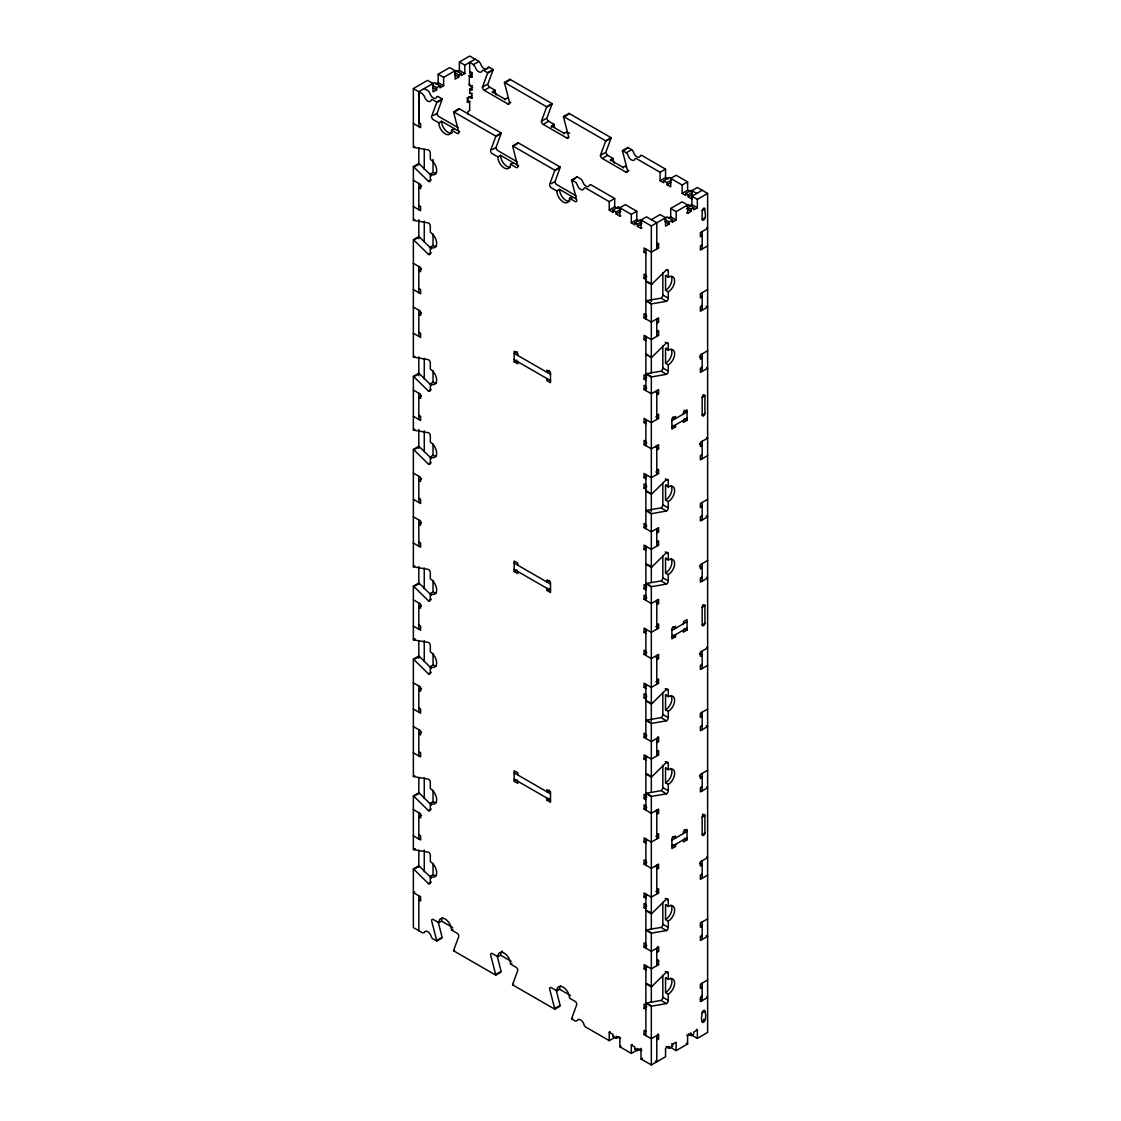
<?xml version="1.0" encoding="UTF-8"?>
<svg xmlns="http://www.w3.org/2000/svg" width="1121" height="1121" viewBox="0 0 1121 1121"><rect width="100%" height="100%" fill="white"/><g stroke="black" fill="none" stroke-linecap="round" stroke-linejoin="round"><path stroke-width="1.5" d="M431.515 878.135L419.338 866.183A2.564 1.485 60 0 0 418.82 865.79L413.369 868.943A2.564 1.485 60 0 1 413.887 869.321L428.502 883.67A2.564 1.485 60 0 0 430.324 882.633L430.324 876.328A8.996 5.185 60 0 0 436.672 872.67A8.996 5.185 60 0 0 430.324 861.657L430.324 855.365A2.564 1.485 60 0 0 428.502 852.212L413.887 849.676A2.578 1.485 60 0 1 413.369 849.466L413.369 795.91L418.82 792.757A2.564 1.485 60 0 1 419.338 793.15L431.515 805.102M413.369 795.91A2.564 1.485 60 0 1 413.887 796.302L428.502 810.651A2.564 1.485 60 0 0 430.324 809.6L430.324 803.309A8.996 5.185 60 0 0 436.672 799.637A8.996 5.185 60 0 0 430.324 788.624L430.324 782.332A2.564 1.485 60 0 0 428.502 779.179L413.887 776.657A2.578 1.485 60 0 1 413.369 776.433L413.369 659.19L418.82 656.037A2.564 1.485 60 0 1 419.338 656.43L431.515 668.382M413.369 659.19A2.564 1.485 60 0 1 413.887 659.582L428.502 673.931A2.564 1.485 60 0 0 430.324 672.88L430.324 666.589A8.996 5.185 60 0 0 436.672 662.917A8.996 5.185 60 0 0 430.324 651.904L430.324 645.612A2.564 1.485 60 0 0 428.502 642.459L413.887 639.937A2.578 1.485 60 0 1 413.369 639.713L413.369 586.157L418.82 583.018A2.564 1.485 60 0 1 419.338 583.396L431.515 595.363M413.369 586.157A2.564 1.485 60 0 1 413.887 586.549L428.502 600.898A2.564 1.485 60 0 0 430.324 599.847L430.324 593.555A8.996 5.185 60 0 0 436.672 589.884A8.996 5.185 60 0 0 430.324 578.87L430.324 572.579A2.564 1.485 60 0 0 428.502 569.426L413.887 566.904A2.578 1.485 60 0 1 413.369 566.694L413.369 449.437L418.82 446.298A2.564 1.485 60 0 1 419.338 446.676L431.515 458.629M413.369 449.437A2.564 1.485 60 0 1 413.887 449.829L428.502 464.178A2.564 1.485 60 0 0 430.324 463.127L430.324 456.836A8.996 5.185 60 0 0 436.672 453.164A8.996 5.185 60 0 0 430.324 442.15L430.324 435.859A2.564 1.485 60 0 0 428.502 432.706L413.887 430.184A2.578 1.485 60 0 1 413.369 429.974L413.369 376.404L418.82 373.265A2.564 1.485 60 0 1 419.338 373.643L431.515 385.61M413.369 376.404A2.564 1.485 60 0 1 413.887 376.796L428.502 391.145A2.564 1.485 60 0 0 430.324 390.094L430.324 383.802A8.996 5.185 60 0 0 436.672 380.131A8.996 5.185 60 0 0 430.324 369.117L430.324 362.826A2.564 1.485 60 0 0 428.502 359.687L413.887 357.151A2.578 1.485 60 0 1 413.369 356.94L413.369 239.684L418.82 236.545A2.564 1.485 60 0 1 419.338 236.923L431.515 248.89M413.369 239.684A2.564 1.485 60 0 1 413.887 240.076L428.502 254.425A2.564 1.485 60 0 0 430.324 253.374L430.324 247.082A8.996 5.185 60 0 0 436.672 243.411A8.996 5.185 60 0 0 430.324 232.397L430.324 226.106A2.564 1.485 60 0 0 428.502 222.953L413.887 220.431A2.578 1.485 60 0 1 413.369 220.22L413.369 166.651L418.82 163.512A2.564 1.485 60 0 1 419.338 163.904L431.515 175.857M413.369 166.651A2.564 1.485 60 0 1 413.887 167.043L428.502 181.392A2.564 1.485 60 0 0 430.324 180.341L430.324 174.049A8.996 5.185 60 0 0 436.672 170.378A8.996 5.185 60 0 0 430.324 159.364L430.324 153.073A2.564 1.485 60 0 0 428.502 149.934L413.887 147.397A2.578 1.499 60 0 1 413.369 147.187L413.369 88.559L427.591 80.348L433.042 83.486L433.042 91.88L436.672 89.778L436.672 87.69L432.594 85.322M454.664 72.585L458.755 74.939L458.755 77.041L455.112 79.143L455.112 70.749L443.636 77.377L443.636 85.771L440.007 87.858L440.007 85.771L434.556 82.618L418.82 91.712L418.82 122.469L420.627 123.52L420.627 127.71L413.369 123.52M436.139 97.933A5.143 2.971 60 0 0 436.658 97.121A2.564 1.485 60 0 1 438.367 96.7L442.206 98.914L436.756 102.067A2.578 1.485 60 0 1 436.672 102.614L431.557 116.542A2.564 1.485 60 0 0 433.379 119.695L438.829 122.834A8.996 5.185 60 0 0 445.177 133.847A8.996 5.185 60 0 0 451.539 130.176L454.271 128.607A8.996 5.185 60 0 1 454.243 129.251M433.379 115.491L437.008 113.403L442.122 99.475A2.578 1.485 60 0 0 442.206 98.914M510.882 102.207L507.855 103.959L484.244 90.325A2.564 1.485 60 0 1 482.422 87.186L487.537 73.257A2.578 1.485 60 0 0 487.607 72.697L493.058 69.558L489.232 67.344A2.564 1.485 60 0 0 487.523 67.75M493.058 69.558A2.578 1.485 60 0 1 492.988 70.105L487.873 84.033A2.564 1.485 60 0 0 489.681 87.186L495.132 90.325A8.996 5.185 60 0 0 496.169 94.949M451.539 130.176L456.99 133.329A2.564 1.485 60 0 0 458.811 132.278L453.697 112.436A2.564 1.485 60 0 1 453.613 111.806L459.064 108.653L501.213 132.979L495.762 136.131A2.578 1.485 60 0 1 495.678 136.692L490.564 150.606A2.564 1.485 60 0 0 492.385 153.759L497.836 156.898A8.996 5.185 60 0 0 504.184 167.912A8.996 5.185 60 0 0 510.545 164.241L513.278 162.671A8.996 5.185 60 0 1 513.25 163.316M492.385 149.569L496.014 147.468L501.129 133.539A2.578 1.485 60 0 0 501.213 132.979M614.182 163.077A8.996 5.185 60 0 1 613.145 158.453L607.694 155.315A2.564 1.485 60 0 1 605.886 152.162L611.001 138.247A2.578 1.485 60 0 0 611.071 137.687L568.936 113.361L563.485 116.5A2.564 1.485 60 0 0 563.555 117.145L568.669 136.972L566.862 138.023L543.237 124.389A2.564 1.485 60 0 1 541.429 121.25L546.544 107.322A2.578 1.485 60 0 0 546.614 106.761L552.064 103.622L509.929 79.283L504.478 82.436A2.564 1.485 60 0 0 504.548 83.08L509.663 102.908A2.564 1.485 60 0 1 507.855 103.959M552.064 103.622A2.578 1.485 60 0 1 551.994 104.169L546.88 118.097A2.564 1.485 60 0 0 548.687 121.25L554.138 124.389A8.996 5.185 60 0 0 554.587 127.36M510.545 164.241L515.996 167.393A2.564 1.485 60 0 0 517.818 166.342L512.689 146.515A2.564 1.485 60 0 1 512.619 145.87L518.07 142.717L560.206 167.057L554.769 170.196A2.578 1.485 60 0 1 554.685 170.756L549.57 184.685A2.564 1.485 60 0 0 551.056 187.599L556.843 190.976A8.996 5.185 60 0 0 563.19 201.976A8.996 5.185 60 0 0 569.552 198.305L572.27 196.736A8.996 5.185 60 0 1 572.172 198.011M551.392 183.634L555.021 181.532L560.136 167.604A2.578 1.485 60 0 0 560.206 167.057M628.895 170.35L625.868 172.088L602.243 158.453A2.564 1.485 60 0 1 600.436 155.315L605.55 141.386A2.578 1.485 60 0 0 605.62 140.826L611.071 137.687M589.464 185.343L589.73 184.937A2.564 1.485 60 0 1 591.187 184.937L614.686 198.501L614.686 206.895L609.235 210.033L609.235 201.654L585.737 188.076A2.564 1.485 60 0 0 584.279 188.076L583.509 189.295A5.143 2.971 60 0 1 580.047 188.945A5.143 2.971 60 0 1 577.175 184.531L575.984 182.541L571.626 179.935L577.077 176.782L581.435 179.402L582.626 181.392A5.143 2.971 60 0 0 585.498 185.792A5.143 2.971 60 0 0 588.959 186.156M646.397 281.035A2.564 1.485 -60 0 1 645.878 281.427L651.329 284.566A2.564 1.485 -60 0 0 651.847 284.188L666.463 269.839A2.564 1.485 -60 0 1 668.284 270.89L668.284 277.181A8.996 5.185 -60 0 1 674.632 280.853A8.996 5.185 -60 0 1 668.284 291.852L668.284 298.158A2.564 1.485 -60 0 1 666.463 301.297L651.847 303.833A2.578 1.485 -60 0 0 651.329 304.043L645.878 300.89A2.578 1.485 -60 0 1 646.397 300.68L661.012 298.158A2.564 1.485 -60 0 0 662.833 295.005L662.833 272.851M645.878 564.199L651.329 567.352A2.564 1.485 -60 0 0 651.847 566.96L666.463 552.611A2.564 1.485 -60 0 1 668.284 553.662L668.284 559.954A8.996 5.185 -60 0 1 674.632 563.625A8.996 5.185 -60 0 1 668.284 574.639L668.284 580.93A2.564 1.485 -60 0 1 666.463 584.083L651.847 586.605A2.578 1.485 -60 0 0 651.329 586.829L645.878 583.677A2.578 1.485 -60 0 1 646.397 583.466L661.012 580.93A2.564 1.485 -60 0 0 662.833 577.791L662.833 555.638M645.878 773.952L651.329 777.105A2.564 1.485 -60 0 0 651.847 776.713L666.463 762.364A2.564 1.485 -60 0 1 668.284 763.415L668.284 769.707A8.996 5.185 -60 0 1 674.632 773.378A8.996 5.185 -60 0 1 668.284 784.392L668.284 790.683A2.564 1.485 -60 0 1 666.463 793.836L651.847 796.358A2.578 1.485 -60 0 0 651.329 796.569L645.878 793.43A2.578 1.485 -60 0 1 646.397 793.22L661.012 790.683A2.564 1.485 -60 0 0 662.833 787.545L662.833 765.377M645.878 910.672L651.329 913.825A2.564 1.485 -60 0 0 651.847 913.433L666.463 899.084A2.564 1.485 -60 0 1 668.284 900.135L668.284 906.427A8.996 5.185 -60 0 1 674.632 910.098A8.996 5.185 -60 0 1 668.284 921.112L668.284 927.403A2.564 1.485 -60 0 1 666.463 930.556L651.847 933.078A2.578 1.485 -60 0 0 651.329 933.289L645.878 930.15A2.578 1.485 -60 0 1 646.397 929.94L661.012 927.403A2.564 1.485 -60 0 0 662.833 924.265L662.833 902.097M645.878 983.706L651.329 986.858A2.564 1.485 -60 0 0 651.847 986.466L666.463 972.117A2.564 1.485 -60 0 1 668.284 973.168L668.284 979.46A8.996 5.185 -60 0 1 674.632 983.131A8.996 5.185 -60 0 1 668.284 994.145L668.284 1000.436A2.564 1.485 -60 0 1 666.463 1003.575L651.847 1006.112A2.578 1.485 -60 0 0 651.329 1006.322L645.878 1003.183A2.578 1.485 -60 0 1 646.397 1002.973L661.012 1000.436A2.564 1.485 -60 0 0 662.833 997.284L662.833 975.13M703.554 208.212L702.18 210.3L702.18 219.31A1.92 1.107 -60 0 0 703.554 220.094A1.92 1.107 -60 0 0 704.913 217.726C706.706 215.778 703.063 204.933 704.913 208.996L702.18 210.566M443.636 85.771L438.185 82.618L438.185 74.224L449.661 67.596L455.112 70.749M475.122 59.203L464.837 65.144L464.837 73.524L459.386 70.385L459.386 61.991L469.671 56.05L478.961 61.403L480.671 63.799A5.143 2.971 60 0 0 483.557 68.213A5.143 2.971 60 0 0 487.004 68.563M435.775 84.019L438.185 82.618M456.962 71.786L459.386 70.385M472.403 72.655L469.671 72.136L469.671 62.342L473.51 64.556L478.05 61.935M436.672 87.69L440.007 85.771M458.755 74.939L461.193 73.524L461.193 75.625L464.837 73.524M469.671 72.136L470.582 71.604M468.592 75.696L471.493 77.377L472.403 76.845M484.692 69.964L489.232 67.344M436.672 102.614L441.212 99.993M488.448 72.725L492.988 70.105M468.592 84.439L471.493 86.121L472.403 85.588M472.403 93.632L469.671 93.099L469.671 89.26L472.698 87.508M469.671 89.26L472.403 89.778M469.671 93.099L470.582 92.581M482.422 87.186L486.962 84.565M466.953 97.821L467.863 98.354L472.221 95.831M485.141 89.806L489.681 87.186M468.592 96.672L471.493 98.354L472.403 97.821M466.953 102.025L469.671 101.493L469.671 110.587L467.863 111.638L467.863 114.426M454.594 111.918L459.134 109.298A2.564 1.485 60 0 1 459.064 108.653M504.548 83.08L509.088 80.46M438.829 122.834L441.548 121.264L459.722 131.746M492.441 92.581A8.996 5.185 60 0 1 492.413 91.894L495.132 90.325M413.369 147.187L414.728 146.403M505.109 99.881A8.996 5.185 60 0 0 505.123 99.237L507.855 97.667M415.246 166.258L419.338 163.904M430.324 174.049L433.042 172.48A8.996 5.185 60 0 0 436.517 173.293M495.678 136.692L500.218 134.058M547.454 106.803L551.994 104.169M428.502 181.392L431.221 179.822M421.538 186.1L418.82 187.669L420.627 188.72L420.627 184.517L413.369 180.327M541.429 121.25L545.969 118.63M544.147 123.871L548.687 121.25M515.114 145.113L518.14 143.362A2.564 1.485 60 0 1 518.07 142.717M563.555 117.145L566.581 115.393M567.184 115.043L568.095 114.524M497.836 156.898L500.555 155.329L518.715 165.824M551.518 127.36A8.996 5.185 60 0 1 551.42 125.972L554.138 124.389M413.369 220.22L414.728 219.436M564.101 133.945A8.996 5.185 60 0 0 564.129 133.301L566.862 131.732L569.58 133.301M415.246 239.291L419.338 236.923M554.685 170.756L559.225 168.136M606.461 140.868L611.001 138.247M430.324 247.082L433.042 245.513A8.996 5.185 60 0 0 436.517 246.326M428.502 254.425L431.221 252.856M600.436 155.315L604.976 152.694M603.154 157.935L607.694 155.315M622.491 150.564L627.942 147.426L632.3 150.032L633.477 152.022A5.143 2.971 60 0 0 636.364 156.436A5.143 2.971 60 0 0 639.825 156.786L640.581 155.567A2.564 1.485 60 0 1 642.039 155.567L665.552 169.145L665.552 177.524L660.101 180.677L660.101 172.284L636.588 158.706A2.564 1.485 60 0 0 635.131 158.72L634.374 159.939A5.143 2.971 60 0 1 630.913 159.574A5.143 2.971 60 0 1 628.026 155.16L626.849 153.185L622.491 150.564A2.564 1.485 60 0 0 622.561 151.209L627.676 171.051A2.564 1.485 60 0 1 625.868 172.088M572.607 180.047L575.634 178.309M622.561 151.209L626.191 149.121M421.538 269.124L418.82 270.693L420.627 271.744L420.627 267.555L413.369 263.351M556.843 190.976L559.561 189.393L576.362 199.104M610.455 160.709A8.996 5.185 60 0 1 610.427 160.037L613.145 158.453M626.317 152.778L630.857 150.158M623.108 168.024A8.996 5.185 60 0 0 623.136 167.379L625.868 165.796A8.996 5.185 60 0 1 625.756 167.071M609.235 201.654L614.686 198.501M660.101 172.284L665.552 169.145M421.538 312.815L418.82 314.398L420.627 315.435L420.627 311.246L413.369 307.056M613.79 211.617L612.879 212.135L612.879 210.033L618.33 206.895L631.319 214.391L636.77 211.252L636.77 219.632L631.319 222.785L631.319 214.391M660.101 180.677L663.744 182.779L663.744 180.677L669.181 177.524L682.185 185.035L687.621 181.882L687.621 190.276L682.185 193.415L682.185 185.035M612.879 210.033L616.2 211.967L620.754 209.347M663.744 180.677L667.065 182.597L671.157 180.243M616.2 211.967L616.2 214.055L620.754 211.435M667.065 182.597L667.065 184.699L671.157 182.331M616.2 214.055L619.843 216.157L620.754 215.638M631.319 222.785L634.948 224.887L634.948 222.785L640.399 219.632L651.329 225.952L667.065 216.857L672.516 219.996L672.516 222.098L671.605 221.58M682.185 193.415L685.814 195.516L685.814 193.415L691.265 190.276M689.471 206.026L691.895 204.625L691.895 190.64L697.346 187.487L707.631 193.429L707.631 1032.441L697.346 1038.382L691.895 1035.229M634.948 222.785L637.401 224.2L641.941 221.58M685.814 193.415L688.266 194.83L692.344 192.476M637.401 224.2L637.401 226.302L641.941 223.668M688.266 194.83L688.266 196.932L692.344 194.578M413.369 356.94L414.728 356.156M651.329 219.66L660.101 214.587L665.552 217.726L665.552 226.12L669.181 224.018L669.181 221.93L664.641 219.31M687.621 204.989L676.145 211.617L676.145 219.996L670.694 216.857L670.694 208.464L682.185 201.836L687.621 204.989L687.621 213.382L686.725 212.85M702.18 190.29L691.895 196.231L697.346 199.384L707.631 193.429M637.401 226.302L641.03 228.39L641.941 227.871M668.284 218.259L670.694 216.857M669.181 221.93L672.516 219.996M686.725 206.558L691.265 209.179L693.703 207.763L693.703 209.865L697.346 207.763L697.346 199.384M672.516 222.098L676.145 219.996M687.621 213.382L691.265 211.28L691.265 209.179M415.246 376.011L419.338 373.643M657.677 243.257L658.588 243.775L658.588 247.965L651.329 252.169L644.057 247.965L644.057 252.169L644.967 251.636M656.78 244.826L658.588 243.775M702.18 219.31L704.913 217.726M430.324 383.802L433.042 382.233A8.996 5.185 60 0 0 436.517 383.046M428.502 391.145L431.221 389.576M421.538 395.853L418.82 397.423L420.627 398.473L420.627 394.27L413.369 390.08M517.089 351.7L514.175 353.367L550.509 374.344M645.878 275.234L644.057 274.183L644.057 278.386L646.789 276.817M702.18 244.826L700.373 245.877L700.373 250.067L707.631 245.877M517.818 355.469L517.818 353.367L514.175 351.279L514.175 361.761L516.907 360.191M413.369 429.974L414.728 429.175M549.598 370.673L546.88 372.242L546.88 370.154L550.509 372.242L550.509 382.737L546.88 380.636L546.88 378.534M415.246 449.045L419.338 446.676M645.878 314.735L644.057 313.698L644.057 317.888L646.789 316.318M707.631 289.568L700.373 293.772L700.373 297.962L702.18 296.911L701.284 296.392M656.78 323.128L658.588 322.077L658.588 317.888L651.329 322.077L644.057 317.888M430.324 456.836L433.042 455.252A8.996 5.185 60 0 0 436.517 456.065M428.502 464.178L431.221 462.595M657.677 330.653L658.588 331.171L658.588 335.361L651.329 339.565L644.057 335.361L644.057 339.565L646.789 337.981M656.78 332.222L658.588 331.171M421.538 478.877L418.82 480.447L420.627 481.498L420.627 477.294L413.369 473.104M645.878 375.913L644.057 374.862L644.057 379.066L646.789 377.497M707.631 350.747L700.373 354.937L700.373 359.14L702.18 358.089L699.462 356.52M645.878 386.409L644.057 385.358L644.057 389.548L646.789 387.978M421.538 522.568L418.82 524.138L420.627 525.189L420.627 520.999L413.369 516.809M702.18 367.184L700.373 368.22L700.373 372.424L707.631 368.22L706.552 367.604M656.78 394.802L658.588 393.751L658.588 389.548L651.329 393.751L644.057 389.548M656.78 415.246L658.588 414.195L658.588 418.399L651.329 422.589L644.057 418.399L644.057 422.589L646.789 421.02M702.18 397.591L704.913 396.021L704.913 413.495A1.92 1.107 -60 0 1 703.554 415.863A1.92 1.107 -60 0 1 702.18 415.078L702.18 397.591A1.92 1.107 -60 0 1 703.554 395.237A1.92 1.107 -60 0 1 704.913 396.021L703.091 394.97M413.369 566.694L414.728 565.895M671.913 420.669L687.047 411.925L684.146 410.244M671.913 426.961L687.047 418.217M645.878 441.464L644.057 440.413L644.057 444.617L646.789 443.033M675.529 424.873L675.529 426.961L671.899 429.063L671.899 418.581L675.529 416.48L675.529 418.581L672.81 416.998M683.404 414.027L683.404 411.939L687.033 409.838L687.033 420.319L683.404 422.421L683.404 420.319M702.18 415.078L704.913 413.495M415.246 585.765L419.338 583.396M656.78 449.857L658.588 448.806L658.588 444.617L651.329 448.806L644.057 444.617M430.324 593.555L433.042 591.986A8.996 5.185 60 0 0 436.517 592.785M428.502 600.898L431.221 599.315M421.538 605.592L418.82 607.176L420.627 608.213L420.627 604.023L413.369 599.833M656.78 470.302L658.588 469.251L658.588 473.454L651.329 477.644L644.057 473.454L644.057 477.644L646.789 476.075M645.878 484.987L644.057 483.936L644.057 488.139L646.789 486.556M702.18 454.58L700.373 455.63L700.373 459.82L707.631 455.63M517.818 565.222L517.818 563.12L514.175 561.018L514.175 571.514L516.907 569.944M413.369 639.713L414.728 638.928M413.887 639.937L415.246 639.138M549.598 580.426L546.88 581.995L546.88 579.907L550.509 581.995L550.509 592.491L546.88 590.389L546.88 588.287M415.246 658.798L419.338 656.43M645.878 524.488L644.057 523.437L644.057 527.641L646.789 526.071M546.88 590.389L549.598 588.819M707.631 499.321L700.373 503.511L700.373 507.715L702.18 506.664L701.284 506.146M656.78 532.881L658.588 531.83L658.588 527.641L651.329 531.83L644.057 527.641M430.324 666.589L433.042 665.005A8.996 5.185 60 0 0 436.517 665.818M428.502 673.931L431.221 672.348M656.78 541.975L658.588 540.925L658.588 545.114L651.329 549.318L644.057 545.114L644.057 549.318L646.789 547.735M702.18 515.758L700.373 516.795L700.373 520.999L707.631 516.795L706.272 516.01M421.538 688.63L418.82 690.2L420.627 691.251L420.627 687.047L413.369 682.857M645.878 585.666L644.057 584.616L644.057 588.819L646.789 587.236M707.631 560.5L700.373 564.69L700.373 568.893L702.18 567.843L699.462 566.273M645.878 596.162L644.057 595.111L644.057 599.301L646.789 597.731M421.538 732.321L418.82 733.891L420.627 734.942L420.627 730.752L413.369 726.548M702.18 576.937L700.373 577.974L700.373 582.177L707.631 577.974L706.552 577.343M656.78 604.541L658.588 603.504L658.588 599.301L651.329 603.504L644.057 599.301M656.78 625L658.588 623.949L658.588 628.138L651.329 632.342L644.057 628.138L644.057 632.342L646.789 630.759M702.18 607.344L704.913 605.774L704.913 623.248A1.92 1.107 -60 0 1 703.554 625.616A1.92 1.107 -60 0 1 702.18 624.817L702.18 607.344A1.92 1.107 -60 0 1 703.554 604.99A1.92 1.107 -60 0 1 704.913 605.774L703.091 604.723M413.369 776.433L414.728 775.648M671.913 630.422L687.047 621.679M671.913 636.714L687.047 627.97M645.878 651.217L644.057 650.166L644.057 654.356L646.789 652.786M675.529 634.612L675.529 636.714L671.899 638.816L671.899 628.321L675.529 626.233L675.529 628.321L672.81 626.751M683.404 623.78L683.404 621.679L687.033 619.591L687.033 630.072L683.404 632.174L683.404 630.072M702.18 624.817L704.913 623.248M415.246 795.518L419.338 793.15M656.78 659.61L658.588 658.559L658.588 654.356L651.329 658.559L644.057 654.356M430.324 803.309L433.042 801.725A8.996 5.185 60 0 0 436.517 802.538M428.502 810.651L431.221 809.068M421.538 815.345L418.82 816.915L420.627 817.966L420.627 813.776L413.369 809.586M656.78 680.055L658.588 679.004L658.588 683.207L651.329 687.397L644.057 683.207L644.057 687.397L646.789 685.828M645.878 694.74L644.057 693.689L644.057 697.893L646.789 696.309M702.18 664.333L700.373 665.37L700.373 669.573L707.631 665.37M517.818 774.975L517.818 772.873L514.175 770.772L514.175 781.267L516.907 779.684M413.369 849.466L414.728 848.681M413.887 849.676L415.246 848.891M549.598 790.179L546.88 791.748L546.88 789.646L550.509 791.748L550.509 802.244L546.88 800.142L546.88 798.04M415.246 868.537L419.338 866.183M645.878 734.241L644.057 733.19L644.057 737.394L646.789 735.81M546.88 800.142L549.598 798.572M656.78 742.634L658.588 741.584L658.588 737.394L651.329 741.584L644.057 737.394M707.631 709.075L700.373 713.264L700.373 717.468L702.18 716.417L701.284 715.885M430.324 876.328L433.042 874.758A8.996 5.185 60 0 0 436.517 875.571M656.78 751.729L658.588 750.678L658.588 754.867L651.329 759.057L644.057 754.867L644.057 759.057L646.789 757.488M702.18 725.497L700.373 726.548L700.373 730.752L707.631 726.548L706.272 725.763M428.502 883.67L431.221 882.101M414.728 891.826L413.369 892.61L420.627 896.8L420.627 900.99L418.82 899.953L419.716 899.42M645.878 795.42L644.057 794.369L644.057 798.572L646.789 796.989M438.283 922.401L442.122 937.282A2.578 1.485 60 0 1 442.206 937.927L436.756 941.065A2.578 1.485 60 0 0 436.672 940.421L431.557 920.593A2.564 1.485 60 0 1 433.379 919.542L438.829 922.695L441.548 921.112A8.996 5.185 60 0 1 442.585 917.693M707.631 770.253L700.373 774.443L700.373 778.647L702.18 777.596L699.462 776.012M645.878 805.901L644.057 804.864L644.057 809.054L646.789 807.484M438.829 922.695A8.996 5.185 60 0 1 445.177 919.024A8.996 5.185 60 0 1 451.539 930.024L452.898 929.239M702.18 786.676L700.373 787.727L700.373 791.93L707.631 787.727L706.552 787.096M436.672 940.421L441.212 937.801M656.78 814.294L658.588 813.243L658.588 809.054L651.329 813.243L644.057 809.054M497.29 956.465L501.129 971.347A2.578 1.485 60 0 1 501.213 971.991L495.762 975.13L453.613 950.804L454.523 950.286M656.78 834.753L658.588 833.702L658.588 837.891L651.329 842.095L644.057 837.891L644.057 842.095L646.789 840.512M702.18 817.097L704.913 815.528L704.913 833.001A1.92 1.107 -60 0 1 703.554 835.355A1.92 1.107 -60 0 1 702.18 834.57L702.18 817.097A1.92 1.107 -60 0 1 703.554 814.729A1.92 1.107 -60 0 1 704.913 815.528L702.489 814.126M671.913 840.161L687.047 831.432L684.146 829.75M671.913 846.453L687.047 837.723M645.878 860.97L644.057 859.919L644.057 864.109L646.789 862.539M675.529 844.365L675.529 846.467L671.899 848.569L671.899 838.074L675.529 835.986L675.529 838.074L672.81 836.504M683.404 833.534L683.404 831.432L687.033 829.344L687.033 839.825L683.404 841.927L683.404 839.825M702.18 834.57L704.913 833.001M495.762 975.13A2.578 1.485 60 0 0 495.678 974.485L490.564 954.658A2.564 1.485 60 0 1 492.385 953.607L497.836 956.759L500.555 955.176A8.996 5.185 60 0 1 502.418 951.07M656.78 869.364L658.588 868.313L658.588 864.109L651.329 868.313L644.057 864.109M497.836 956.759A8.996 5.185 60 0 1 504.184 953.088A8.996 5.185 60 0 1 510.545 964.102L511.905 963.303M495.678 974.485L500.218 971.865M656.78 889.808L658.588 888.757L658.588 892.961L651.329 897.15L644.057 892.961L644.057 897.15L646.789 895.581M645.878 904.493L644.057 903.442L644.057 907.632L646.789 906.062M702.18 874.072L700.373 875.123L700.373 879.326L707.631 875.123M556.296 990.53L560.136 1005.411A2.578 1.485 60 0 1 560.206 1006.055L554.769 1009.194L512.619 984.869L513.53 984.35M554.769 1009.194A2.578 1.485 60 0 0 554.685 1008.564L549.57 988.722A2.564 1.485 60 0 1 551.056 987.517L556.843 990.824L559.561 989.254A8.996 5.185 60 0 1 560.598 985.835M645.878 943.994L644.057 942.943L644.057 947.133L646.789 945.563M656.78 952.388L658.588 951.337L658.588 947.133L651.329 951.337L644.057 947.133M707.631 918.828L700.373 923.017L700.373 927.207L702.18 926.17L701.284 925.638M554.685 1008.564L559.225 1005.929M657.677 959.898L658.588 960.431L658.588 964.62L651.329 968.81L644.057 964.62L644.057 968.81L646.789 967.241M656.78 961.468L658.588 960.431M702.18 935.25L700.373 936.301L700.373 940.505L707.631 936.301L706.272 935.517M614.686 1037.514L609.235 1040.652L585.737 1027.074A2.564 1.485 60 0 1 584.027 1024.692A5.143 2.971 60 0 0 580.594 1019.914A5.143 2.971 60 0 0 577.175 1020.741L575.451 1021.147L571.626 1018.933L572.537 1018.414M645.878 1005.173L644.057 1004.122L644.057 1008.311L646.789 1006.742M609.235 1040.652L609.235 1032.259L610.146 1031.74M707.631 980.006L700.373 984.196L700.373 988.386L702.18 987.349L701.284 986.816M609.235 1032.259L612.879 1034.361L612.879 1036.463L613.79 1035.93M612.879 1036.463L616.2 1038.382L619.226 1036.631M616.2 1038.382L616.2 1036.28L619.843 1038.382L620.754 1037.864M619.843 1038.382L619.843 1046.776L620.922 1046.145M645.878 1031.39L644.057 1030.339L644.057 1034.543L644.967 1034.01M636.77 1050.251L631.319 1053.404L631.319 1045.01L632.23 1044.478M656.78 1039.784L658.588 1038.733L658.588 1034.543L651.329 1038.733L644.057 1034.543M631.319 1045.01L634.948 1047.112L634.948 1049.2L635.859 1048.681M702.18 1012.866L704.913 1011.296A1.92 1.107 -60 0 0 703.554 1010.497A1.92 1.107 -60 0 0 702.18 1012.866C699.112 1029.751 708.388 1021.175 704.913 1011.296M634.948 1049.2L637.401 1050.615L641.338 1048.345M637.401 1050.615L637.401 1048.513L641.03 1050.615L641.941 1050.097M702.18 1021.595L704.913 1020.026L703.554 1019.241M641.03 1050.615L641.03 1059.009L642.389 1058.224M671.605 1043.805L672.516 1044.324L676.145 1042.222L676.145 1050.615L670.694 1047.476M686.725 1035.075L687.621 1035.594L691.265 1033.506L691.265 1035.594L693.703 1034.193L693.703 1032.091L697.346 1029.989L697.346 1038.382M666.154 1046.594L669.181 1048.345L672.516 1046.425L672.516 1044.324M641.03 1059.009L651.329 1064.95L665.552 1056.739L665.552 1048.345L669.181 1046.243L669.181 1048.345M676.145 1050.615L687.621 1043.987L687.621 1035.594M668.284 364.885L665.552 363.316L665.552 348.631L668.284 350.2A8.996 5.185 -60 0 1 674.632 353.872A8.996 5.185 -60 0 1 668.284 364.885L668.284 371.177A2.564 1.485 -60 0 1 666.463 374.33L651.847 376.866A2.578 1.485 -60 0 0 651.329 377.076L645.878 373.924A2.578 1.485 -60 0 1 646.397 373.713L661.012 371.177A2.564 1.485 -60 0 0 662.833 368.038L662.833 345.885M668.284 501.605L665.552 500.036L665.552 485.351L668.284 486.934A8.996 5.185 -60 0 1 674.632 490.592A8.996 5.185 -60 0 1 668.284 501.605L668.284 507.897A2.564 1.485 -60 0 1 666.463 511.05L651.847 513.586A2.578 1.485 -60 0 0 651.329 513.796L645.878 510.644A2.578 1.485 -60 0 1 646.397 510.433L661.012 507.897A2.564 1.485 -60 0 0 662.833 504.758L662.833 482.605M668.284 711.359L665.552 709.789L665.552 695.104L668.284 696.673A8.996 5.185 -60 0 1 674.632 700.345A8.996 5.185 -60 0 1 668.284 711.359L668.284 717.65A2.564 1.485 -60 0 1 666.463 720.803L651.847 723.325A2.578 1.485 -60 0 0 651.329 723.549L645.878 720.397A2.578 1.485 -60 0 1 646.397 720.186L661.012 717.65A2.564 1.485 -60 0 0 662.833 714.511L662.833 692.358M687.621 181.882L676.145 175.254L670.694 178.407L670.694 186.787L667.065 184.699M487.607 72.697L483.782 70.483A2.564 1.485 60 0 0 482.072 70.903A5.143 2.971 60 0 1 478.639 71.716A5.143 2.971 60 0 1 475.22 66.938L473.51 64.556M504.478 82.436L546.614 106.761M563.485 116.5L605.62 140.826M691.895 190.64L696.744 193.429M665.552 177.524L667.976 178.926M687.621 190.276L690.046 191.677M459.386 61.991L464.837 65.144M688.266 196.932L691.895 199.034M469.671 73.173L472.403 74.757M691.895 204.625L697.346 207.763M455.743 70.385L461.193 73.524M688.266 204.625L693.703 207.763M492.413 91.894L505.123 99.237M551.42 125.972L564.129 133.301M610.427 160.037L623.136 167.379M454.664 74.687L458.755 77.041M686.725 208.66L691.265 211.28M706.552 227.759L707.631 228.39L700.373 232.593L700.373 236.783L702.18 235.732L701.284 235.214M438.185 74.224L443.636 77.377M670.694 208.464L676.145 211.617M466.953 99.923L469.671 101.493M432.594 87.424L436.672 89.778M664.641 221.398L669.181 224.018M424.256 88.559L428.628 91.165L429.805 93.155A5.143 2.971 60 0 0 435.326 98.382M636.77 211.252L625.294 204.625L619.843 207.763L619.843 216.157M413.369 88.559L422.645 93.926L424.355 96.308A5.143 2.971 60 0 0 427.788 101.086A5.143 2.971 60 0 0 431.207 100.259A2.564 1.485 60 0 1 432.916 99.853L436.756 102.067M453.613 111.806L495.762 136.131M512.619 145.87L554.769 170.196M614.686 206.895L617.111 208.296M636.77 219.632L639.194 221.033M609.235 210.033L612.879 212.135M458.013 127.626L438.829 116.542A2.564 1.485 60 0 1 437.008 113.403M517.019 161.69L497.836 150.606A2.564 1.485 60 0 1 496.014 147.468M576.026 195.755L556.843 184.685A2.564 1.485 60 0 1 555.021 181.532M657.677 247.447L658.588 247.965M569.552 198.305L575.003 201.458A2.564 1.485 60 0 0 576.825 200.407L571.696 180.579A2.564 1.485 60 0 1 571.626 179.935M644.057 252.169L645.878 253.22M666.463 269.839L668.284 270.89M668.284 291.852L665.552 290.283L665.552 275.598L668.284 277.181M706.272 306.257L707.631 307.056L700.373 311.246L700.373 307.056L702.18 306.005L701.284 305.473M644.057 278.386L645.878 279.437M647.307 281.567L651.847 284.188M662.833 295.005L667.373 297.626M661.922 298.676L666.463 301.297M646.397 300.68L650.937 303.301M657.677 321.559L658.588 322.077M657.677 334.843L658.588 335.361M665.257 342.171L668.284 343.909L668.284 350.2M418.82 205.493L420.627 206.544L420.627 210.734L413.369 206.544M644.057 339.565L645.878 340.616M647.307 354.586L648.204 355.119M650.026 356.17L650.937 356.688M662.833 368.038L667.373 370.659M661.922 371.71L666.463 374.33M646.397 373.713L650.937 376.334M644.057 379.066L645.878 380.117M655.869 392.168L658.588 393.751M684.314 418.75L687.033 420.319M706.552 437.512L707.631 438.143L700.373 442.333L700.373 446.536L702.18 445.485L699.462 443.916M672.81 425.391L675.529 426.961M655.869 416.816L658.588 418.399M418.82 288.517L420.627 289.568L420.627 293.772L413.369 289.568M644.057 422.589L645.878 423.64M514.175 359.659L550.509 380.636M514.175 361.761L517.818 363.863L517.818 361.761M655.869 447.237L658.588 448.806M418.82 332.222L420.627 333.273L420.627 337.463L413.369 333.273M655.869 471.885L658.588 473.454M665.257 478.891L668.284 480.629L668.284 486.934M644.057 477.644L645.878 478.695M644.057 488.139L645.878 489.19M647.307 491.306L648.204 491.839M650.026 492.89L650.937 493.408M662.833 504.758L667.373 507.379M661.922 508.43L666.463 511.05M646.397 510.433L650.937 513.054M657.677 531.312L658.588 531.83M657.677 544.596L658.588 545.114M665.257 551.924L668.284 553.662M418.82 415.246L420.627 416.297L420.627 420.487L413.369 416.297M668.284 574.639L665.552 573.069L665.552 558.384L668.284 559.954M644.057 549.318L645.878 550.355M647.307 564.339L651.847 566.96M662.833 577.791L667.373 580.412M661.922 581.463L666.463 584.083M646.397 583.466L650.937 586.087M644.057 588.819L645.878 589.87M655.869 601.921L658.588 603.504M684.314 628.503L687.033 630.072M706.552 647.265L707.631 647.896L700.373 652.086L700.373 656.289L702.18 655.239L699.462 653.669M672.81 635.145L675.529 636.714M655.869 626.569L658.588 628.138M418.82 498.27L420.627 499.321L420.627 503.525L413.369 499.321M644.057 632.342L645.878 633.393M514.175 563.12L550.509 584.097M514.175 569.412L550.509 590.389M514.175 571.514L517.818 573.616L517.818 571.514M655.869 656.99L658.588 658.559M418.82 541.975L420.627 543.026L420.627 547.216L413.369 543.026M655.869 681.624L658.588 683.207M665.257 688.644L668.284 690.382L668.284 696.673M644.057 687.397L645.878 688.448M644.057 697.893L645.878 698.929M647.307 701.059L650.937 703.161M662.833 714.511L667.373 717.132M661.922 718.183L666.463 720.803M646.397 720.186L650.937 722.807M657.677 736.861L658.588 737.394M657.677 741.065L658.588 741.584M657.677 754.349L658.588 754.867M665.257 761.663L668.284 763.415M418.82 625L420.627 626.05L420.627 630.24L413.369 626.05M668.284 784.392L665.552 782.822L665.552 768.137L668.284 769.707M644.057 759.057L645.878 760.108M647.307 774.093L651.847 776.713M662.833 787.545L667.373 790.165M661.922 791.202L666.463 793.836M646.397 793.22L650.937 795.84M644.057 798.572L645.878 799.609M655.869 811.674L658.588 813.243M684.314 838.256L687.033 839.825M706.552 857.019L707.631 857.649L700.373 861.839L700.373 866.043L702.18 864.992L699.462 863.408M672.81 844.898L675.529 846.467M655.869 836.322L658.588 837.891M418.82 708.024L420.627 709.075L420.627 713.264L413.369 709.075M644.057 842.095L645.878 843.132M514.175 772.873L550.509 793.85M514.175 779.165L550.509 800.142M514.175 781.267L517.818 783.355L517.818 781.267M655.869 866.729L658.588 868.313M418.82 751.729L420.627 752.766L420.627 756.969L413.369 752.78M655.869 891.377L658.588 892.961M665.257 898.383L668.284 900.135M668.284 921.112L665.552 919.542L665.552 904.857L668.284 906.427M644.057 897.15L645.878 898.201M644.057 907.632L645.878 908.683M647.307 910.813L651.847 913.433M662.833 924.265L667.373 926.885M661.922 927.936L666.463 930.556M646.397 929.94L650.937 932.56M657.677 946.614L658.588 947.133M657.677 950.804L658.588 951.337M657.677 964.088L658.588 964.62M665.257 971.417L668.284 973.168M706.552 996.849L707.631 997.48L700.373 1001.67L700.373 997.48L702.18 996.429L701.284 995.91M418.82 834.753L420.627 835.804L420.627 839.993L413.369 835.804M668.284 994.145L665.552 992.575L665.552 977.89L668.284 979.46M700.373 999.582L702.18 1000.633L702.18 983.145M644.057 968.81L645.878 969.861M647.307 983.846L651.847 986.466M662.833 997.284L667.373 999.904M661.922 1000.955L666.463 1003.575M696.435 1029.47L697.346 1029.989M646.397 1002.973L650.937 1005.593M690.354 1032.973L691.265 1033.506M644.057 1008.311L645.878 1009.362M688.238 1033.856L691.265 1035.594M686.262 1043.203L687.621 1043.987M657.677 1034.01L658.588 1034.543M671.605 1045.893L672.516 1046.425M657.677 1038.2L658.588 1038.733M441.548 921.112L452.618 927.501M500.555 955.176L511.148 961.3M559.561 989.254L570.463 995.546M451.539 930.024L456.99 933.176A2.564 1.485 60 0 1 458.811 936.315L453.697 950.244A2.564 1.485 60 0 0 453.613 950.804M510.545 964.102L515.996 967.241A2.564 1.485 60 0 1 517.818 970.394L512.689 984.308A2.564 1.485 60 0 0 512.619 984.869M655.407 1061.012L656.78 1061.797L656.78 1035.58M436.756 941.065L432.916 938.852A2.564 1.485 60 0 1 431.207 936.469A5.143 2.971 60 0 0 427.788 931.691A5.143 2.971 60 0 0 424.355 932.518L422.645 932.924L413.369 927.571L413.369 868.943M619.843 1046.776L631.319 1053.404M472.403 74.49C468.27 71.856 469.139 83.935 469.671 85.07A1.92 1.107 -60 0 0 471.282 85.686M702.18 231.543L702.18 249.016M702.18 292.721L702.18 310.195M702.18 353.9L702.18 371.373M702.18 441.296L702.18 458.769M702.18 502.474L702.18 519.948M702.18 563.639L702.18 581.126M702.18 651.035L702.18 668.522M702.18 712.213L702.18 729.701M702.18 773.392L702.18 790.88M702.18 860.788L702.18 878.275M702.18 921.966L702.18 939.454M656.78 249.016L656.78 222.799L646.481 216.857L641.03 219.996L641.03 228.39M656.78 318.939L656.78 336.412M656.78 390.598L656.78 419.436M656.78 445.654L656.78 474.505M656.78 528.692L656.78 546.165M656.78 600.352L656.78 629.189M656.78 655.407L656.78 684.258M656.78 738.431L656.78 755.918M656.78 810.105L656.78 838.942M656.78 865.16L656.78 893.998M656.78 948.184L656.78 965.671M651.329 225.952L651.329 301.507M651.329 304.043L651.329 372.775M651.329 377.076L651.329 511.26M651.329 513.796L651.329 582.528M651.329 586.829L651.329 721.013M651.329 723.549L651.329 792.281M651.329 796.569L651.329 929.085M651.329 933.289L651.329 1002.02M651.329 1006.322L651.329 1064.95M645.878 249.016L645.878 318.939M645.878 336.412L645.878 390.598M645.878 419.436L645.878 445.654M645.878 474.505L645.878 528.692M645.878 546.165L645.878 600.352M645.878 629.189L645.878 655.407M645.878 684.258L645.878 738.431M645.878 755.918L645.878 810.105M645.878 838.942L645.878 865.16M645.878 893.998L645.878 948.184M645.878 965.671L645.878 1035.58M618.33 206.895L618.33 208.464M471.493 73.173L471.493 77.377M471.493 86.121L471.493 90.311M471.493 94.15L471.493 98.354M467.863 98.354L467.863 102.543M433.042 159.42L433.042 172.48M433.042 234.093L433.042 245.513M433.042 370.813L433.042 382.233M433.042 443.846L433.042 455.252M433.042 580.566L433.042 591.986M433.042 653.585L433.042 665.005M433.042 790.305L433.042 801.725M433.042 863.338L433.042 874.758M424.256 149.359L424.256 169.439M424.256 221.117L424.256 241.87M424.256 358.216L424.256 378.968M424.256 430.87L424.256 451.623M424.256 567.969L424.256 588.721M424.256 640.623L424.256 661.362M424.256 777.722L424.256 798.474M424.256 850.026L424.256 871.788M418.82 91.712L418.82 126.659M418.82 147.888L418.82 164.619M418.82 183.48L418.82 209.697M418.82 219.702L418.82 238.717M418.82 266.504L418.82 292.721M418.82 310.195L418.82 336.412M418.82 356.8L418.82 375.815M418.82 393.219L418.82 419.436M418.82 429.455L418.82 448.47M418.82 476.257L418.82 502.474M418.82 519.948L418.82 546.165M418.82 566.553L418.82 583.845M418.82 602.972L418.82 629.189M418.82 640.932L418.82 658.223M418.82 685.996L418.82 712.227M418.82 729.701L418.82 755.918M418.82 778.03L418.82 793.598M418.82 812.725L418.82 838.942M418.82 850.236L418.82 866.967M418.82 895.749L418.82 930.71M670.876 978.143A8.996 5.185 -60 0 1 671.143 985.499A8.996 5.185 -60 0 1 665.552 992.575M665.552 977.89A8.996 5.185 -60 0 1 666.126 977.582M670.876 905.109A8.996 5.185 -60 0 1 671.143 912.466A8.996 5.185 -60 0 1 665.552 919.542M665.552 904.857A8.996 5.185 -60 0 1 666.126 904.563M671.199 349.346A8.996 5.185 -60 0 1 665.552 363.316M665.552 348.631A8.996 5.185 -60 0 1 666.715 348.085M668.284 343.909A2.564 1.485 -60 0 0 666.463 342.872L651.847 357.207A2.564 1.485 -60 0 1 651.329 357.599L645.878 354.46A2.564 1.485 -60 0 0 646.397 354.068M671.199 276.312A8.996 5.185 -60 0 1 665.552 290.283M665.552 275.598A8.996 5.185 -60 0 1 666.126 275.304M670.876 768.389A8.996 5.185 -60 0 1 671.143 775.746A8.996 5.185 -60 0 1 665.552 782.822M665.552 768.137A8.996 5.185 -60 0 1 666.126 767.829M670.876 695.356A8.996 5.185 -60 0 1 671.143 702.713A8.996 5.185 -60 0 1 665.552 709.789M665.552 695.104A8.996 5.185 -60 0 1 666.126 694.81M668.284 690.382A2.564 1.485 -60 0 0 666.463 689.331L651.847 703.68A2.564 1.485 -60 0 1 651.329 704.072L645.878 700.919A2.564 1.485 -60 0 0 646.397 700.541M670.876 558.636A8.996 5.185 -60 0 1 671.143 565.993A8.996 5.185 -60 0 1 665.552 573.069M665.552 558.384A8.996 5.185 -60 0 1 666.126 558.09M671.199 486.066A8.996 5.185 -60 0 1 665.552 500.036M665.552 485.351A8.996 5.185 -60 0 1 666.715 484.804M668.284 480.629A2.564 1.485 -60 0 0 666.463 479.592L651.847 493.927A2.564 1.485 -60 0 1 651.329 494.319L645.878 491.18A2.564 1.485 -60 0 0 646.397 490.788M556.843 990.824A8.996 5.185 60 0 1 563.19 987.153A8.996 5.185 60 0 1 569.552 998.166L575.003 1001.305A2.564 1.485 60 0 1 576.825 1004.458L571.696 1018.386A2.564 1.485 60 0 0 571.626 1018.933M451.385 133.091A8.996 5.185 60 0 1 444.883 129.644A8.996 5.185 60 0 1 441.548 121.264M452.408 132.726A8.996 5.185 60 0 1 451.917 132.951M510.391 167.155A8.996 5.185 60 0 1 503.89 163.708A8.996 5.185 60 0 1 500.555 155.329M569.93 201.079A8.996 5.185 60 0 1 569.398 201.22M568.837 201.276A8.996 5.185 60 0 1 559.561 189.393M577.147 177.426A2.564 1.485 60 0 1 577.077 176.782M628.012 148.07A2.564 1.485 60 0 1 627.942 147.426M569.006 114.006A2.564 1.485 60 0 1 568.936 113.361M568.669 136.972A2.564 1.485 60 0 1 566.862 138.023M509.999 79.927A2.564 1.485 60 0 1 509.929 79.283M566.862 131.732A8.996 5.185 60 0 1 566.75 133.007M479.368 120.564A2.564 1.485 60 0 1 480.363 121.474"/></g></svg>
